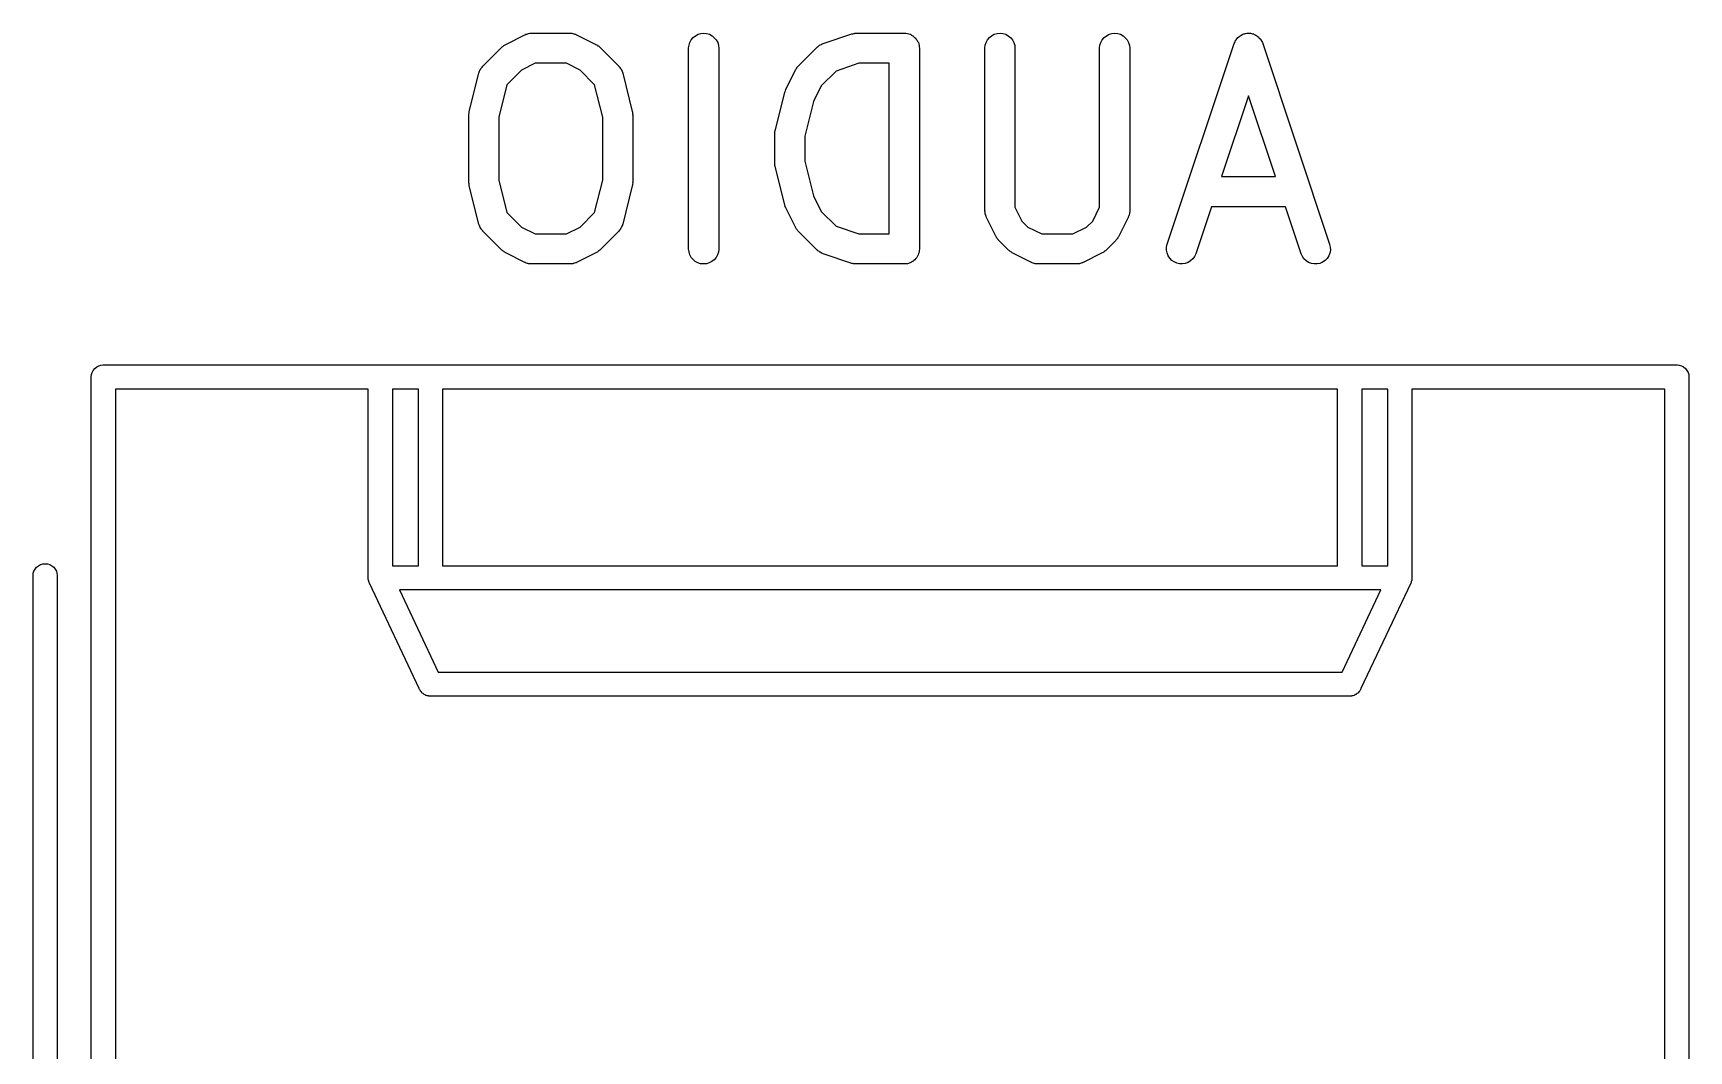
# Model space of a CAD drawing. Extents: x 112.8 to 192.9, y -122.2 to -85.3.
# Drawn here: x 167.72 to 175.97, y -117.11 to -112.04 of the extents above; entities that cross this region are included whole.
import ezdxf

# ---------------------------------------------------------------- set-up
doc = ezdxf.new("R2010")
doc.units = 0
doc.layers.add('BLACK', color=7, linetype='CONTINUOUS')

msp = doc.modelspace()

# ---------------------------------------------------------------- linework, layer by layer
at = {"layer": 'BLACK', "linetype": 'CONTINUOUS'}
for p, q in [((169.961, -112.207), (170.056, -112.112)), ((170.056, -112.112), (170.057, -112.111)), ((170.057, -112.111), (170.06, -112.109)), ((170.06, -112.109), (170.063, -112.106)), ((170.063, -112.106), (170.066, -112.104)), ((170.066, -112.104), (170.068, -112.102)), ((170.068, -112.102), (170.072, -112.1)), ((170.072, -112.1), (170.075, -112.098)), ((170.075, -112.098), (170.17, -112.05)), ((170.17, -112.05), (170.171, -112.05)), ((170.171, -112.05), (170.174, -112.049)), ((170.174, -112.049), (170.175, -112.048)), ((170.175, -112.048), (170.18, -112.047)), ((170.18, -112.047), (170.185, -112.045)), ((170.185, -112.045), (170.187, -112.044)), ((170.187, -112.044), (170.189, -112.044)), ((170.189, -112.044), (170.195, -112.043)), ((170.195, -112.043), (170.2, -112.043)), ((170.2, -112.043), (170.202, -112.043)), ((170.202, -112.043), (170.204, -112.042)), ((170.204, -112.042), (170.395, -112.042)), ((170.395, -112.042), (170.396, -112.042)), ((170.396, -112.042), (170.398, -112.043)), ((170.398, -112.043), (170.4, -112.043)), ((170.4, -112.043), (170.405, -112.043)), ((170.405, -112.043), (170.41, -112.044)), ((170.41, -112.044), (170.412, -112.045)), ((170.412, -112.045), (170.414, -112.045)), ((170.414, -112.045), (170.419, -112.047)), ((170.419, -112.047), (170.424, -112.048)), ((170.424, -112.048), (170.426, -112.05)), ((170.426, -112.05), (170.428, -112.05)), ((170.428, -112.05), (170.523, -112.098)), ((170.523, -112.098), (170.524, -112.098)), ((170.524, -112.098), (170.528, -112.101)), ((170.528, -112.101), (170.531, -112.103)), ((170.531, -112.103), (170.534, -112.105)), ((170.534, -112.105), (170.537, -112.106)), ((170.537, -112.106), (170.54, -112.109)), ((170.54, -112.109), (170.543, -112.112)), ((170.543, -112.112), (170.638, -112.207)), ((170.986, -112.116), (170.988, -112.102)), ((170.986, -112.117), (170.986, -112.116)), ((170.986, -113.117), (170.986, -112.117)), ((170.988, -112.102), (170.992, -112.088)), ((170.992, -112.088), (170.999, -112.075)), ((170.999, -112.075), (171.009, -112.064)), ((171.009, -112.064), (171.02, -112.055)), ((171.02, -112.055), (171.033, -112.048)), ((171.033, -112.048), (171.047, -112.044)), ((171.047, -112.044), (171.062, -112.042)), ((171.062, -112.042), (171.076, -112.044)), ((171.076, -112.044), (171.09, -112.048)), ((171.09, -112.048), (171.103, -112.055)), ((171.103, -112.055), (171.114, -112.065)), ((171.114, -112.065), (171.124, -112.076)), ((171.124, -112.076), (171.131, -112.089)), ((171.131, -112.089), (171.135, -112.103)), ((171.135, -112.103), (171.136, -112.117)), ((171.136, -112.117), (171.136, -113.117)), ((171.532, -112.207), (171.627, -112.112)), ((171.627, -112.112), (171.628, -112.111)), ((171.628, -112.111), (171.63, -112.11)), ((171.63, -112.11), (171.631, -112.108)), ((171.631, -112.108), (171.635, -112.105)), ((171.635, -112.105), (171.639, -112.102)), ((171.639, -112.102), (171.641, -112.101)), ((171.641, -112.101), (171.643, -112.1)), ((171.643, -112.1), (171.648, -112.098)), ((171.648, -112.098), (171.652, -112.095)), ((171.652, -112.095), (171.654, -112.095)), ((171.654, -112.095), (171.657, -112.094)), ((171.657, -112.094), (171.799, -112.046)), ((171.799, -112.046), (171.8, -112.046)), ((171.8, -112.046), (171.804, -112.045)), ((171.804, -112.045), (171.809, -112.044)), ((171.809, -112.044), (171.812, -112.044)), ((171.812, -112.044), (171.815, -112.043)), ((171.815, -112.043), (171.819, -112.043)), ((171.819, -112.043), (171.823, -112.042)), ((171.823, -112.042), (172.061, -112.042)), ((172.061, -112.042), (172.062, -112.042)), ((172.062, -112.042), (172.062, -112.042)), ((172.062, -112.042), (172.062, -112.042)), ((172.062, -112.042), (172.062, -112.042)), ((172.062, -112.042), (172.069, -112.043)), ((172.069, -112.043), (172.076, -112.044)), ((172.076, -112.044), (172.077, -112.044)), ((172.077, -112.044), (172.077, -112.044)), ((172.077, -112.044), (172.083, -112.046)), ((172.083, -112.046), (172.09, -112.048)), ((172.09, -112.048), (172.09, -112.048)), ((172.09, -112.048), (172.091, -112.048)), ((172.091, -112.048), (172.097, -112.052)), ((172.097, -112.052), (172.103, -112.055)), ((172.103, -112.055), (172.103, -112.055)), ((172.103, -112.055), (172.104, -112.055)), ((172.104, -112.055), (172.109, -112.06)), ((172.109, -112.06), (172.114, -112.065)), ((172.114, -112.065), (172.115, -112.065)), ((172.115, -112.065), (172.115, -112.065)), ((172.115, -112.065), (172.119, -112.07)), ((172.119, -112.07), (172.124, -112.076)), ((172.124, -112.076), (172.124, -112.076)), ((172.124, -112.076), (172.124, -112.076)), ((172.124, -112.076), (172.127, -112.083)), ((172.127, -112.083), (172.131, -112.089)), ((172.131, -112.089), (172.131, -112.089)), ((172.131, -112.089), (172.131, -112.089)), ((172.131, -112.089), (172.133, -112.096)), ((172.133, -112.096), (172.135, -112.103)), ((172.135, -112.103), (172.135, -112.103)), ((172.135, -112.103), (172.135, -112.103)), ((172.135, -112.103), (172.135, -112.11)), ((172.135, -112.11), (172.136, -112.117)), ((172.136, -112.117), (172.136, -113.117)), ((172.462, -112.116), (172.464, -112.102)), ((172.462, -112.117), (172.462, -112.116)), ((172.462, -112.927), (172.462, -112.117)), ((172.464, -112.102), (172.468, -112.088)), ((172.468, -112.088), (172.475, -112.075)), ((172.475, -112.075), (172.485, -112.064)), ((172.485, -112.064), (172.496, -112.055)), ((172.496, -112.055), (172.509, -112.048)), ((172.509, -112.048), (172.523, -112.044)), ((172.523, -112.044), (172.538, -112.042)), ((172.538, -112.042), (172.552, -112.044)), ((172.552, -112.044), (172.566, -112.048)), ((172.566, -112.048), (172.579, -112.055)), ((172.579, -112.055), (172.591, -112.065)), ((172.591, -112.065), (172.6, -112.076)), ((172.6, -112.076), (172.607, -112.089)), ((172.607, -112.089), (172.611, -112.103)), ((172.611, -112.103), (172.612, -112.117)), ((172.612, -112.117), (172.612, -112.909)), ((173.034, -112.116), (173.035, -112.102)), ((173.034, -112.117), (173.034, -112.116)), ((173.034, -112.909), (173.034, -112.117)), ((173.035, -112.102), (173.04, -112.088)), ((173.04, -112.088), (173.047, -112.075)), ((173.047, -112.075), (173.056, -112.064)), ((173.056, -112.064), (173.068, -112.055)), ((173.068, -112.055), (173.081, -112.048)), ((173.081, -112.048), (173.095, -112.044)), ((173.095, -112.044), (173.109, -112.042)), ((173.109, -112.042), (173.124, -112.044)), ((173.124, -112.044), (173.138, -112.048)), ((173.138, -112.048), (173.151, -112.055)), ((173.151, -112.055), (173.162, -112.065)), ((173.162, -112.065), (173.171, -112.076)), ((173.171, -112.076), (173.178, -112.089)), ((173.178, -112.089), (173.182, -112.103)), ((173.182, -112.103), (173.184, -112.117)), ((173.184, -112.117), (173.184, -112.927)), ((173.371, -113.094), (173.704, -112.094)), ((173.704, -112.094), (173.705, -112.093)), ((173.705, -112.093), (173.707, -112.088)), ((173.707, -112.088), (173.709, -112.083)), ((173.709, -112.083), (173.71, -112.081)), ((173.71, -112.081), (173.711, -112.079)), ((173.711, -112.079), (173.714, -112.075)), ((173.714, -112.075), (173.717, -112.071)), ((173.717, -112.071), (173.718, -112.069)), ((173.718, -112.069), (173.719, -112.068)), ((173.719, -112.068), (173.723, -112.064)), ((173.723, -112.064), (173.727, -112.06)), ((173.727, -112.06), (173.729, -112.059)), ((173.729, -112.059), (173.73, -112.058)), ((173.73, -112.058), (173.735, -112.055)), ((173.735, -112.055), (173.739, -112.052)), ((173.739, -112.052), (173.741, -112.051)), ((173.741, -112.051), (173.743, -112.05)), ((173.743, -112.05), (173.747, -112.048)), ((173.747, -112.048), (173.752, -112.046)), ((173.752, -112.046), (173.754, -112.046)), ((173.754, -112.046), (173.756, -112.045)), ((173.756, -112.045), (173.761, -112.044)), ((173.761, -112.044), (173.767, -112.043)), ((173.767, -112.043), (173.769, -112.043)), ((173.769, -112.043), (173.771, -112.043)), ((173.771, -112.043), (173.776, -112.043)), ((173.776, -112.043), (173.781, -112.043)), ((173.781, -112.043), (173.783, -112.043)), ((173.783, -112.043), (173.785, -112.043)), ((173.785, -112.043), (173.79, -112.044)), ((173.79, -112.044), (173.796, -112.045)), ((173.796, -112.045), (173.798, -112.046)), ((173.798, -112.046), (173.8, -112.046)), ((173.8, -112.046), (173.804, -112.049)), ((173.804, -112.049), (173.809, -112.05)), ((173.809, -112.05), (173.811, -112.052)), ((173.811, -112.052), (173.813, -112.052)), ((173.813, -112.052), (173.817, -112.055)), ((173.817, -112.055), (173.822, -112.058)), ((173.822, -112.058), (173.823, -112.06)), ((173.823, -112.06), (173.825, -112.061)), ((173.825, -112.061), (173.828, -112.065)), ((173.828, -112.065), (173.832, -112.068)), ((173.832, -112.068), (173.833, -112.07)), ((173.833, -112.07), (173.835, -112.072)), ((173.835, -112.072), (173.838, -112.076)), ((173.838, -112.076), (173.841, -112.08)), ((173.841, -112.08), (173.842, -112.082)), ((173.842, -112.082), (173.843, -112.084)), ((173.843, -112.084), (173.845, -112.089)), ((173.845, -112.089), (173.847, -112.094)), ((173.847, -112.094), (174.18, -113.094)), ((170.222, -112.192), (170.153, -112.227)), ((170.377, -112.192), (170.222, -112.192)), ((170.445, -112.227), (170.377, -112.192)), ((171.835, -112.192), (171.721, -112.231)), ((171.986, -112.192), (171.835, -112.192)), ((171.986, -113.042), (171.986, -112.192)), ((169.893, -112.433), (169.941, -112.242)), ((169.941, -112.241), (169.943, -112.236)), ((169.941, -112.242), (169.941, -112.241)), ((169.943, -112.236), (169.944, -112.231)), ((169.944, -112.231), (169.945, -112.229)), ((169.945, -112.229), (169.946, -112.227)), ((169.946, -112.227), (169.949, -112.223)), ((169.949, -112.223), (169.951, -112.219)), ((169.951, -112.219), (169.953, -112.217)), ((169.953, -112.217), (169.954, -112.215)), ((169.954, -112.215), (169.957, -112.211)), ((169.957, -112.211), (169.961, -112.207)), ((170.153, -112.227), (170.081, -112.299)), ((170.517, -112.299), (170.445, -112.227)), ((170.638, -112.207), (170.639, -112.208)), ((170.639, -112.208), (170.642, -112.212)), ((170.642, -112.212), (170.645, -112.216)), ((170.645, -112.216), (170.646, -112.218)), ((170.646, -112.218), (170.648, -112.219)), ((170.648, -112.219), (170.65, -112.224)), ((170.65, -112.224), (170.653, -112.228)), ((170.653, -112.228), (170.654, -112.23)), ((170.654, -112.23), (170.655, -112.232)), ((170.655, -112.232), (170.656, -112.237)), ((170.656, -112.237), (170.658, -112.242)), ((170.658, -112.242), (170.705, -112.433)), ((171.47, -112.322), (171.518, -112.227)), ((171.518, -112.226), (171.521, -112.222)), ((171.518, -112.227), (171.518, -112.226)), ((171.521, -112.222), (171.523, -112.219)), ((171.523, -112.219), (171.525, -112.216)), ((171.525, -112.216), (171.526, -112.213)), ((171.526, -112.213), (171.529, -112.21)), ((171.529, -112.21), (171.532, -112.207)), ((171.721, -112.231), (171.647, -112.305)), ((170.081, -112.299), (170.041, -112.46)), ((170.558, -112.46), (170.517, -112.299)), ((171.417, -112.528), (171.465, -112.337)), ((171.465, -112.336), (171.468, -112.329)), ((171.465, -112.337), (171.465, -112.336)), ((171.465, -112.336), (171.465, -112.336)), ((171.465, -112.336), (171.465, -112.336)), ((171.468, -112.329), (171.47, -112.323)), ((171.47, -112.323), (171.47, -112.322)), ((171.47, -112.322), (171.47, -112.322)), ((171.647, -112.305), (171.608, -112.382)), ((173.775, -112.355), (173.641, -112.757)), ((173.91, -112.757), (173.775, -112.355)), ((169.891, -112.447), (169.892, -112.441)), ((169.891, -112.448), (169.891, -112.447)), ((169.892, -112.441), (169.893, -112.435)), ((169.893, -112.434), (169.893, -112.433)), ((169.893, -112.435), (169.893, -112.434)), ((170.705, -112.433), (170.706, -112.434)), ((170.706, -112.434), (170.706, -112.435)), ((170.706, -112.435), (170.706, -112.436)), ((170.706, -112.436), (170.707, -112.442)), ((170.707, -112.442), (170.708, -112.448)), ((171.608, -112.382), (171.565, -112.555)), ((169.891, -112.45), (169.891, -112.448)), ((169.891, -112.451), (169.891, -112.45)), ((169.891, -112.784), (169.891, -112.451)), ((170.041, -112.46), (170.041, -112.775)), ((170.558, -112.775), (170.558, -112.46)), ((170.708, -112.448), (170.707, -112.449)), ((170.707, -112.449), (170.708, -112.451)), ((170.708, -112.451), (170.708, -112.784)), ((171.416, -112.53), (171.417, -112.529)), ((171.416, -112.536), (171.416, -112.53)), ((171.417, -112.529), (171.417, -112.528)), ((171.415, -112.542), (171.416, -112.536)), ((171.415, -112.544), (171.415, -112.542)), ((171.415, -112.545), (171.415, -112.544)), ((171.415, -112.546), (171.415, -112.545)), ((171.415, -112.689), (171.415, -112.546)), ((171.565, -112.555), (171.565, -112.68)), ((171.415, -112.69), (171.415, -112.689)), ((171.415, -112.691), (171.415, -112.69)), ((171.416, -112.697), (171.415, -112.691)), ((171.565, -112.68), (171.608, -112.853)), ((170.041, -112.775), (170.081, -112.936)), ((170.517, -112.936), (170.558, -112.775)), ((171.416, -112.703), (171.416, -112.697)), ((171.417, -112.705), (171.416, -112.703)), ((171.417, -112.706), (171.417, -112.705)), ((171.417, -112.707), (171.417, -112.706)), ((171.465, -112.897), (171.417, -112.707)), ((173.641, -112.757), (173.91, -112.757)), ((169.891, -112.785), (169.891, -112.784)), ((169.891, -112.787), (169.891, -112.785)), ((169.892, -112.793), (169.891, -112.787)), ((169.892, -112.799), (169.892, -112.793)), ((169.893, -112.8), (169.892, -112.799)), ((169.893, -112.801), (169.893, -112.8)), ((169.893, -112.802), (169.893, -112.801)), ((169.941, -112.993), (169.893, -112.802)), ((170.705, -112.802), (170.658, -112.993)), ((170.706, -112.801), (170.705, -112.802)), ((170.707, -112.794), (170.706, -112.8)), ((170.706, -112.8), (170.706, -112.801)), ((170.708, -112.785), (170.707, -112.786)), ((170.707, -112.786), (170.708, -112.788)), ((170.708, -112.788), (170.707, -112.794)), ((170.708, -112.784), (170.708, -112.785)), ((171.608, -112.853), (171.647, -112.93)), ((170.081, -112.936), (170.153, -113.008)), ((170.445, -113.008), (170.517, -112.936)), ((171.465, -112.898), (171.465, -112.897)), ((171.467, -112.905), (171.465, -112.898)), ((171.465, -112.898), (171.465, -112.898)), ((171.47, -112.911), (171.467, -112.905)), ((171.47, -112.912), (171.47, -112.911)), ((171.47, -112.913), (171.47, -112.912)), ((171.47, -112.912), (171.47, -112.912)), ((171.518, -113.008), (171.47, -112.913)), ((171.647, -112.93), (171.721, -113.004)), ((172.463, -112.929), (172.462, -112.927)), ((172.462, -112.931), (172.463, -112.929)), ((172.463, -112.936), (172.462, -112.931)), ((172.464, -112.941), (172.463, -112.936)), ((172.464, -112.944), (172.464, -112.941)), ((172.612, -112.909), (172.647, -112.978)), ((173, -112.978), (173.034, -112.909)), ((173.182, -112.942), (173.181, -112.945)), ((173.183, -112.937), (173.182, -112.942)), ((173.184, -112.932), (173.183, -112.937)), ((173.184, -112.927), (173.184, -112.928)), ((173.184, -112.928), (173.184, -112.93)), ((173.184, -112.93), (173.184, -112.932)), ((173.591, -112.907), (173.513, -113.141)), ((173.96, -112.907), (173.591, -112.907)), ((174.038, -113.141), (173.96, -112.907)), ((169.943, -112.997), (169.941, -112.993)), ((169.944, -113.002), (169.943, -112.997)), ((169.945, -113.004), (169.944, -113.002)), ((169.946, -113.006), (169.945, -113.004)), ((169.948, -113.011), (169.946, -113.006)), ((169.951, -113.015), (169.948, -113.011)), ((169.952, -113.017), (169.951, -113.015)), ((169.953, -113.019), (169.952, -113.017)), ((169.957, -113.023), (169.953, -113.019)), ((169.96, -113.027), (169.957, -113.023)), ((170.153, -113.008), (170.222, -113.042)), ((170.377, -113.042), (170.445, -113.008)), ((170.641, -113.024), (170.638, -113.028)), ((170.645, -113.02), (170.641, -113.024)), ((170.646, -113.018), (170.645, -113.02)), ((170.647, -113.016), (170.646, -113.018)), ((170.65, -113.012), (170.647, -113.016)), ((170.652, -113.007), (170.65, -113.012)), ((170.653, -113.005), (170.652, -113.007)), ((170.654, -113.003), (170.653, -113.005)), ((170.656, -112.998), (170.654, -113.003)), ((170.657, -112.994), (170.656, -112.998)), ((170.658, -112.993), (170.657, -112.994)), ((171.52, -113.012), (171.518, -113.008)), ((171.522, -113.015), (171.52, -113.012)), ((171.524, -113.018), (171.522, -113.015)), ((171.526, -113.02), (171.524, -113.018)), ((171.529, -113.024), (171.526, -113.02)), ((171.531, -113.027), (171.529, -113.024)), ((171.721, -113.004), (171.835, -113.042)), ((172.465, -112.946), (172.464, -112.944)), ((172.467, -112.951), (172.465, -112.946)), ((172.468, -112.955), (172.467, -112.951)), ((172.469, -112.957), (172.468, -112.955)), ((172.47, -112.96), (172.469, -112.957)), ((172.518, -113.056), (172.47, -112.96)), ((172.47, -112.96), (172.47, -112.96)), ((172.647, -112.978), (172.677, -113.008)), ((172.677, -113.008), (172.746, -113.042)), ((172.901, -113.042), (172.969, -113.008)), ((172.969, -113.008), (173, -112.978)), ((173.176, -112.96), (173.128, -113.056)), ((173.177, -112.958), (173.176, -112.96)), ((173.178, -112.956), (173.177, -112.958)), ((173.179, -112.952), (173.178, -112.956)), ((173.181, -112.947), (173.179, -112.952)), ((173.181, -112.945), (173.181, -112.947)), ((169.961, -113.028), (169.96, -113.027)), ((170.056, -113.123), (169.961, -113.028)), ((170.222, -113.042), (170.377, -113.042)), ((170.638, -113.028), (170.543, -113.123)), ((171.532, -113.028), (171.531, -113.027)), ((171.627, -113.123), (171.532, -113.028)), ((171.835, -113.042), (171.986, -113.042)), ((172.52, -113.059), (172.518, -113.056)), ((172.522, -113.063), (172.52, -113.059)), ((172.524, -113.065), (172.522, -113.063)), ((172.526, -113.068), (172.524, -113.065)), ((172.529, -113.071), (172.526, -113.068)), ((172.531, -113.074), (172.529, -113.071)), ((172.532, -113.075), (172.531, -113.074)), ((172.58, -113.123), (172.532, -113.075)), ((172.746, -113.042), (172.901, -113.042)), ((173.114, -113.075), (173.067, -113.123)), ((173.117, -113.072), (173.114, -113.075)), ((173.12, -113.069), (173.117, -113.072)), ((173.122, -113.066), (173.12, -113.069)), ((173.124, -113.064), (173.122, -113.066)), ((173.125, -113.06), (173.124, -113.064)), ((173.128, -113.057), (173.125, -113.06)), ((173.128, -113.056), (173.128, -113.057)), ((173.368, -113.108), (173.371, -113.094)), ((174.18, -113.094), (174.18, -113.095)), ((174.18, -113.095), (174.183, -113.109)), ((170.059, -113.125), (170.056, -113.123)), ((170.062, -113.128), (170.059, -113.125)), ((170.065, -113.13), (170.062, -113.128)), ((170.067, -113.132), (170.065, -113.13)), ((170.071, -113.134), (170.067, -113.132)), ((170.074, -113.136), (170.071, -113.134)), ((170.075, -113.137), (170.074, -113.136)), ((170.17, -113.184), (170.075, -113.137)), ((170.173, -113.185), (170.17, -113.184)), ((170.174, -113.186), (170.173, -113.185)), ((170.179, -113.188), (170.174, -113.186)), ((170.184, -113.19), (170.179, -113.188)), ((170.186, -113.19), (170.184, -113.19)), ((170.188, -113.191), (170.186, -113.19)), ((170.411, -113.19), (170.409, -113.191)), ((170.413, -113.19), (170.411, -113.19)), ((170.418, -113.188), (170.413, -113.19)), ((170.423, -113.187), (170.418, -113.188)), ((170.425, -113.186), (170.423, -113.187)), ((170.427, -113.185), (170.425, -113.186)), ((170.428, -113.184), (170.427, -113.185)), ((170.523, -113.137), (170.428, -113.184)), ((170.527, -113.135), (170.523, -113.137)), ((170.531, -113.133), (170.527, -113.135)), ((170.533, -113.131), (170.531, -113.133)), ((170.536, -113.129), (170.533, -113.131)), ((170.539, -113.126), (170.536, -113.129)), ((170.542, -113.124), (170.539, -113.126)), ((170.543, -113.123), (170.542, -113.124)), ((170.988, -113.132), (170.986, -113.117)), ((170.992, -113.146), (170.988, -113.132)), ((170.999, -113.159), (170.992, -113.146)), ((171.008, -113.17), (170.999, -113.159)), ((171.019, -113.18), (171.008, -113.17)), ((171.032, -113.187), (171.019, -113.18)), ((171.046, -113.191), (171.032, -113.187)), ((171.089, -113.187), (171.075, -113.191)), ((171.102, -113.18), (171.089, -113.187)), ((171.114, -113.171), (171.102, -113.18)), ((171.123, -113.16), (171.114, -113.171)), ((171.13, -113.147), (171.123, -113.16)), ((171.135, -113.133), (171.13, -113.147)), ((171.136, -113.118), (171.135, -113.133)), ((171.136, -113.117), (171.136, -113.118)), ((171.629, -113.124), (171.627, -113.123)), ((171.63, -113.126), (171.629, -113.124)), ((171.635, -113.129), (171.63, -113.126)), ((171.639, -113.132), (171.635, -113.129)), ((171.64, -113.133), (171.639, -113.132)), ((171.642, -113.134), (171.64, -113.133)), ((171.647, -113.137), (171.642, -113.134)), ((171.651, -113.139), (171.647, -113.137)), ((171.654, -113.14), (171.651, -113.139)), ((171.656, -113.141), (171.654, -113.14)), ((171.657, -113.141), (171.656, -113.141)), ((171.799, -113.189), (171.657, -113.141)), ((171.803, -113.189), (171.799, -113.189)), ((171.807, -113.191), (171.803, -113.189)), ((172.082, -113.189), (172.076, -113.191)), ((172.089, -113.187), (172.082, -113.189)), ((172.09, -113.187), (172.089, -113.187)), ((172.096, -113.183), (172.09, -113.187)), ((172.09, -113.187), (172.09, -113.187)), ((172.102, -113.18), (172.096, -113.183)), ((172.103, -113.18), (172.102, -113.18)), ((172.102, -113.18), (172.102, -113.18)), ((172.108, -113.175), (172.103, -113.18)), ((172.114, -113.171), (172.108, -113.175)), ((172.119, -113.165), (172.114, -113.171)), ((172.114, -113.171), (172.114, -113.171)), ((172.114, -113.171), (172.114, -113.171)), ((172.123, -113.16), (172.119, -113.165)), ((172.127, -113.153), (172.123, -113.159)), ((172.123, -113.159), (172.123, -113.16)), ((172.123, -113.16), (172.123, -113.16)), ((172.13, -113.147), (172.127, -113.153)), ((172.132, -113.14), (172.13, -113.146)), ((172.13, -113.146), (172.13, -113.147)), ((172.13, -113.147), (172.13, -113.147)), ((172.135, -113.133), (172.132, -113.14)), ((172.136, -113.118), (172.135, -113.125)), ((172.135, -113.125), (172.135, -113.132)), ((172.135, -113.132), (172.135, -113.133)), ((172.135, -113.133), (172.135, -113.133)), ((172.136, -113.117), (172.136, -113.118)), ((172.136, -113.118), (172.136, -113.118)), ((172.136, -113.118), (172.136, -113.118)), ((172.136, -113.118), (172.136, -113.118)), ((172.583, -113.125), (172.58, -113.123)), ((172.586, -113.128), (172.583, -113.125)), ((172.588, -113.13), (172.586, -113.128)), ((172.591, -113.132), (172.588, -113.13)), ((172.595, -113.134), (172.591, -113.132)), ((172.598, -113.136), (172.595, -113.134)), ((172.599, -113.137), (172.598, -113.136)), ((172.694, -113.184), (172.599, -113.137)), ((172.696, -113.185), (172.694, -113.184)), ((172.698, -113.186), (172.696, -113.185)), ((172.703, -113.188), (172.698, -113.186)), ((172.708, -113.19), (172.703, -113.188)), ((172.71, -113.19), (172.708, -113.19)), ((172.712, -113.191), (172.71, -113.19)), ((172.935, -113.19), (172.933, -113.191)), ((172.937, -113.19), (172.935, -113.19)), ((172.942, -113.188), (172.937, -113.19)), ((172.947, -113.187), (172.942, -113.188)), ((172.949, -113.186), (172.947, -113.187)), ((172.951, -113.185), (172.949, -113.186)), ((172.952, -113.184), (172.951, -113.185)), ((173.047, -113.137), (172.952, -113.184)), ((173.051, -113.135), (173.047, -113.137)), ((173.054, -113.133), (173.051, -113.135)), ((173.057, -113.131), (173.054, -113.133)), ((173.059, -113.129), (173.057, -113.131)), ((173.063, -113.126), (173.059, -113.129)), ((173.066, -113.124), (173.063, -113.126)), ((173.067, -113.123), (173.066, -113.124)), ((173.367, -113.123), (173.368, -113.108)), ((173.37, -113.137), (173.367, -113.123)), ((173.375, -113.151), (173.37, -113.137)), ((173.383, -113.163), (173.375, -113.151)), ((173.393, -113.174), (173.383, -113.163)), ((173.405, -113.182), (173.393, -113.174)), ((173.418, -113.188), (173.405, -113.182)), ((173.432, -113.192), (173.418, -113.188)), ((173.461, -113.19), (173.447, -113.192)), ((173.475, -113.185), (173.461, -113.19)), ((173.487, -113.177), (173.475, -113.185)), ((173.498, -113.167), (173.487, -113.177)), ((173.507, -113.155), (173.498, -113.167)), ((173.513, -113.142), (173.507, -113.155)), ((173.513, -113.141), (173.513, -113.142)), ((174.044, -113.154), (174.038, -113.141)), ((174.052, -113.166), (174.044, -113.154)), ((174.063, -113.177), (174.052, -113.166)), ((174.075, -113.184), (174.063, -113.177)), ((174.089, -113.19), (174.075, -113.184)), ((174.103, -113.192), (174.089, -113.19)), ((174.132, -113.189), (174.118, -113.192)), ((174.145, -113.183), (174.132, -113.189)), ((174.157, -113.174), (174.145, -113.183)), ((174.168, -113.164), (174.157, -113.174)), ((174.176, -113.152), (174.168, -113.164)), ((174.181, -113.138), (174.176, -113.152)), ((174.184, -113.124), (174.181, -113.138)), ((174.183, -113.109), (174.184, -113.124)), ((170.194, -113.191), (170.188, -113.191)), ((170.199, -113.192), (170.194, -113.191)), ((170.201, -113.192), (170.199, -113.192)), ((170.203, -113.192), (170.201, -113.192)), ((170.204, -113.192), (170.203, -113.192)), ((170.395, -113.192), (170.204, -113.192)), ((170.397, -113.192), (170.395, -113.192)), ((170.399, -113.192), (170.397, -113.192)), ((170.404, -113.191), (170.399, -113.192)), ((170.409, -113.191), (170.404, -113.191)), ((171.061, -113.192), (171.046, -113.191)), ((171.075, -113.191), (171.061, -113.192)), ((171.811, -113.191), (171.807, -113.191)), ((171.814, -113.192), (171.811, -113.191)), ((171.818, -113.192), (171.814, -113.192)), ((171.822, -113.192), (171.818, -113.192)), ((171.823, -113.192), (171.822, -113.192)), ((172.061, -113.192), (171.823, -113.192)), ((172.068, -113.192), (172.061, -113.192)), ((172.075, -113.191), (172.068, -113.192)), ((172.076, -113.191), (172.075, -113.191)), ((172.075, -113.191), (172.075, -113.191)), ((172.717, -113.191), (172.712, -113.191)), ((172.722, -113.192), (172.717, -113.191)), ((172.725, -113.192), (172.722, -113.192)), ((172.727, -113.192), (172.725, -113.192)), ((172.728, -113.192), (172.727, -113.192)), ((172.918, -113.192), (172.728, -113.192)), ((172.921, -113.192), (172.918, -113.192)), ((172.923, -113.192), (172.921, -113.192)), ((172.928, -113.191), (172.923, -113.192)), ((172.933, -113.191), (172.928, -113.191)), ((173.447, -113.192), (173.432, -113.192)), ((174.118, -113.192), (174.103, -113.192)), ((168.01, -113.755), (168.011, -113.743)), ((168.01, -113.758), (168.01, -113.755)), ((168.01, -119.772), (168.01, -113.758)), ((168.011, -113.743), (168.014, -113.732)), ((168.014, -113.732), (168.02, -113.722)), ((168.02, -113.722), (168.027, -113.712)), ((168.027, -113.712), (168.037, -113.705)), ((168.037, -113.705), (168.047, -113.699)), ((168.047, -113.699), (168.058, -113.696)), ((168.058, -113.696), (168.067, -113.695)), ((168.067, -113.695), (168.067, -113.695)), ((168.067, -113.695), (168.07, -113.695)), ((168.07, -113.695), (168.073, -113.695)), ((168.073, -113.695), (169.447, -113.695)), ((169.447, -113.695), (169.45, -113.695)), ((169.45, -113.695), (169.453, -113.695)), ((169.453, -113.695), (169.697, -113.695)), ((169.697, -113.695), (169.7, -113.695)), ((169.7, -113.695), (169.703, -113.695)), ((169.703, -113.695), (174.277, -113.695)), ((174.277, -113.695), (174.28, -113.695)), ((174.28, -113.695), (174.283, -113.695)), ((174.283, -113.695), (174.527, -113.695)), ((174.527, -113.695), (174.53, -113.695)), ((174.53, -113.695), (174.533, -113.695)), ((174.533, -113.695), (175.907, -113.695)), ((175.907, -113.695), (175.91, -113.695)), ((175.91, -113.695), (175.913, -113.695)), ((175.913, -113.695), (175.913, -113.695)), ((175.913, -113.695), (175.922, -113.696)), ((175.922, -113.696), (175.933, -113.699)), ((175.933, -113.699), (175.943, -113.705)), ((175.943, -113.705), (175.953, -113.712)), ((175.953, -113.712), (175.96, -113.722)), ((175.96, -113.722), (175.966, -113.732)), ((175.966, -113.732), (175.969, -113.743)), ((175.969, -113.743), (175.969, -113.746)), ((175.969, -113.746), (175.97, -113.755)), ((175.97, -113.755), (175.97, -113.758)), ((175.97, -113.758), (175.97, -119.772)), ((169.39, -113.815), (168.13, -113.815)), ((168.13, -113.815), (168.13, -119.715)), ((169.39, -114.752), (169.39, -113.815)), ((169.51, -113.815), (169.51, -114.695)), ((169.64, -113.815), (169.51, -113.815)), ((169.64, -114.695), (169.64, -113.815)), ((169.76, -113.815), (169.76, -114.695)), ((174.22, -113.815), (169.76, -113.815)), ((174.22, -114.695), (174.22, -113.815)), ((174.34, -113.815), (174.34, -114.695)), ((174.47, -113.815), (174.34, -113.815)), ((174.47, -114.695), (174.47, -113.815)), ((174.59, -113.815), (174.59, -114.752)), ((175.85, -113.815), (174.59, -113.815)), ((175.85, -119.715), (175.85, -113.815)), ((167.72, -114.742), (167.721, -114.733)), ((167.72, -118.748), (167.72, -114.742)), ((167.721, -114.733), (167.724, -114.722)), ((167.724, -114.722), (167.73, -114.712)), ((167.73, -114.712), (167.737, -114.702)), ((167.737, -114.702), (167.747, -114.695)), ((167.747, -114.695), (167.757, -114.689)), ((167.757, -114.689), (167.768, -114.686)), ((167.768, -114.686), (167.78, -114.685)), ((167.78, -114.685), (167.792, -114.686)), ((167.792, -114.686), (167.803, -114.689)), ((167.803, -114.689), (167.813, -114.695)), ((167.813, -114.695), (167.823, -114.702)), ((167.823, -114.702), (167.83, -114.712)), ((167.83, -114.712), (167.836, -114.722)), ((167.836, -114.722), (167.839, -114.733)), ((167.839, -114.733), (167.84, -114.742)), ((167.84, -114.742), (167.84, -118.748)), ((169.39, -114.755), (169.39, -114.752)), ((169.39, -114.756), (169.39, -114.755)), ((169.39, -114.758), (169.39, -114.756)), ((169.51, -114.695), (169.64, -114.695)), ((169.76, -114.695), (174.22, -114.695)), ((174.34, -114.695), (174.47, -114.695)), ((174.59, -114.752), (174.59, -114.755)), ((174.59, -114.755), (174.59, -114.756)), ((174.59, -114.756), (174.59, -114.758)), ((169.39, -114.762), (169.39, -114.758)), ((169.391, -114.767), (169.39, -114.762)), ((169.391, -114.768), (169.391, -114.767)), ((169.392, -114.77), (169.391, -114.768)), ((169.393, -114.774), (169.392, -114.77)), ((169.394, -114.778), (169.393, -114.774)), ((169.396, -114.782), (169.394, -114.778)), ((169.644, -115.307), (169.396, -114.782)), ((169.697, -114.815), (169.545, -114.815)), ((169.545, -114.815), (169.738, -115.225)), ((169.7, -114.815), (169.697, -114.815)), ((169.703, -114.815), (169.7, -114.815)), ((174.277, -114.815), (169.703, -114.815)), ((174.242, -115.225), (174.435, -114.815)), ((174.28, -114.815), (174.277, -114.815)), ((174.283, -114.815), (174.28, -114.815)), ((174.435, -114.815), (174.283, -114.815)), ((174.584, -114.782), (174.336, -115.307)), ((174.586, -114.778), (174.584, -114.782)), ((174.587, -114.774), (174.586, -114.778)), ((174.588, -114.77), (174.587, -114.774)), ((174.589, -114.768), (174.588, -114.77)), ((174.59, -114.762), (174.589, -114.767)), ((174.589, -114.767), (174.589, -114.768)), ((174.59, -114.758), (174.59, -114.762)), ((169.738, -115.225), (174.242, -115.225)), ((169.644, -115.308), (169.644, -115.307)), ((169.646, -115.312), (169.644, -115.308)), ((169.647, -115.313), (169.646, -115.312)), ((169.648, -115.315), (169.647, -115.313)), ((169.65, -115.318), (169.648, -115.315)), ((169.651, -115.32), (169.65, -115.318)), ((169.652, -115.321), (169.651, -115.32)), ((169.655, -115.324), (169.652, -115.321)), ((169.657, -115.328), (169.655, -115.324)), ((169.658, -115.329), (169.657, -115.328)), ((169.659, -115.33), (169.658, -115.329)), ((169.663, -115.332), (169.659, -115.33)), ((169.667, -115.335), (169.663, -115.332)), ((169.668, -115.336), (169.667, -115.335)), ((174.313, -115.335), (174.312, -115.336)), ((174.317, -115.332), (174.313, -115.335)), ((174.321, -115.33), (174.317, -115.332)), ((174.322, -115.329), (174.321, -115.33)), ((174.323, -115.328), (174.322, -115.329)), ((174.325, -115.324), (174.323, -115.328)), ((174.328, -115.321), (174.325, -115.324)), ((174.329, -115.32), (174.328, -115.321)), ((174.33, -115.318), (174.329, -115.32)), ((174.332, -115.315), (174.33, -115.318)), ((174.333, -115.313), (174.332, -115.315)), ((174.334, -115.312), (174.333, -115.313)), ((174.336, -115.308), (174.334, -115.312)), ((174.336, -115.307), (174.336, -115.308)), ((169.669, -115.337), (169.668, -115.336)), ((169.673, -115.339), (169.669, -115.337)), ((169.677, -115.341), (169.673, -115.339)), ((169.678, -115.341), (169.677, -115.341)), ((169.68, -115.342), (169.678, -115.341)), ((169.684, -115.343), (169.68, -115.342)), ((169.688, -115.344), (169.684, -115.343)), ((169.69, -115.344), (169.688, -115.344)), ((169.691, -115.345), (169.69, -115.344)), ((169.696, -115.345), (169.691, -115.345)), ((169.697, -115.345), (169.696, -115.345)), ((169.699, -115.345), (169.697, -115.345)), ((169.703, -115.345), (169.699, -115.345)), ((169.704, -115.345), (169.703, -115.345)), ((174.276, -115.345), (169.704, -115.345)), ((174.277, -115.345), (174.276, -115.345)), ((174.281, -115.345), (174.277, -115.345)), ((174.283, -115.345), (174.281, -115.345)), ((174.284, -115.345), (174.283, -115.345)), ((174.289, -115.345), (174.284, -115.345)), ((174.29, -115.344), (174.289, -115.345)), ((174.292, -115.344), (174.29, -115.344)), ((174.296, -115.343), (174.292, -115.344)), ((174.3, -115.342), (174.296, -115.343)), ((174.302, -115.341), (174.3, -115.342)), ((174.303, -115.341), (174.302, -115.341)), ((174.307, -115.339), (174.303, -115.341)), ((174.311, -115.337), (174.307, -115.339)), ((174.312, -115.336), (174.311, -115.337))]:
    msp.add_line(p, q, dxfattribs=at)

doc.saveas('drawing.dxf')
